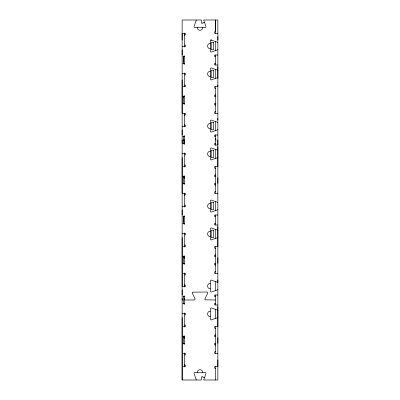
<?xml version="1.0" encoding="UTF-8"?>
<svg xmlns="http://www.w3.org/2000/svg" width="400" height="400" viewBox="0 0 400 400"><rect width="100%" height="100%" fill="white"/><g stroke="black" fill="none" stroke-linecap="round" stroke-linejoin="round"><path stroke-width="0.6" d="M204.665 377.6L203.065 377.6L203.065 376.8L201.465 376.8L201.465 380L182.135 380L182.135 317.64M182.135 298.3L182.135 300L183.035 300M182.135 295L182.135 289.785M182.135 237.64L182.135 286.665L185.335 286.665L185.335 285.065L184.535 285.065M182.135 215L182.135 209.785M182.135 157.64L182.135 193.335L185.335 193.335L185.335 194.935L184.535 194.935M182.135 143.335L182.135 139.835M182.135 135L182.135 129.785M182.135 80L182.135 113.335L185.335 113.335L185.335 114.935L184.535 114.935M182.135 55L182.135 49.785M182.135 40L182.135 33.335L185.335 33.335L185.335 34.935L184.535 34.935M183.335 337.78L183.335 336.665A0.6 0.6 0 0 1 183.935 336.065A0.6 0.6 0 0 1 184.535 336.665L184.535 338.335M183.335 257.78L183.335 256.665A0.6 0.6 0 0 1 183.935 256.065A0.6 0.6 0 0 1 184.535 256.665L184.535 258.335M183.335 222.22L183.335 216.665A0.6 0.6 0 0 1 183.935 216.065A0.6 0.6 0 0 1 184.535 216.665L182.935 216.665M183.335 177.78L183.335 176.665A0.6 0.6 0 0 1 183.935 176.065A0.6 0.6 0 0 1 184.535 176.665L184.535 178.335M183.335 140.555L183.335 140L184.535 140L184.535 140.835M183.335 97.78L183.335 96.665A0.6 0.6 0 0 1 183.935 96.065A0.6 0.6 0 0 1 184.535 96.665L182.935 96.665M183.335 62.22L183.335 56.665A0.6 0.6 0 0 1 183.935 56.065A0.6 0.6 0 0 1 184.535 56.665L182.935 56.665M184.535 366.665L184.535 352.935M184.535 298.335L184.535 300L194.56 299.98L195.18 299.07L192.155 292.93L192.46 292.165L207.055 292L207.665 292.285L207.845 292.93L204.82 299.07L205.125 299.835L215.465 300M184.535 286.665L184.535 272.935M184.535 195.15L184.535 193.335M184.535 142.5L184.535 141.665M184.535 126.7L184.535 124.875M184.535 115.15L184.535 113.335L184.535 127.005M184.535 35.15L184.535 33.335M215.465 138.3L215.465 140L216.265 140M215.465 31.735L215.465 20L215.465 33.335M217.865 360L217.865 366.665L214.665 366.665L214.665 368.265L215.865 368.265M217.865 343.335L217.865 337.78M217.865 306.6L217.865 326.665L214.665 326.665L214.665 328.265L215.865 328.265M217.865 280L217.865 282.36A0.8 0.8 0 0 1 217.64 282.325L211.2 280.075A0.8 0.8 0 0 0 210.42 280.695L210.42 291.45A0.8 0.8 0 0 0 211.2 292.075L217.64 289.82A0.8 0.8 0 0 1 217.865 289.785M217.865 263.335L217.865 257.78M217.865 226.6L217.865 246.665L214.665 246.665L214.665 248.265L215.865 248.265M217.865 183.335L217.865 177.78M217.865 146.6L217.865 166.665L214.665 166.665L214.665 168.265L215.865 168.265M217.865 140L217.865 145L214.665 145L214.665 143.4L215.465 143.4M217.865 120L217.865 118.335M217.865 85L217.865 86.665L214.665 86.665L214.665 88.265L215.865 88.265M217.865 78.4L217.865 66.6M217.865 40L217.865 36.665M204.665 22.4L203.065 22.4L203.065 23.2L201.465 23.2L201.465 20L182.135 20L182.135 380M215.865 31.735L214.665 31.735L214.665 33.335L217.865 33.335M210.515 40L211.755 40M184.535 45.065L185.335 45.065L185.335 46.665L182.135 46.665M217.865 55L214.665 55L214.665 56.6L215.465 56.6M182.735 63.335L184.535 63.335A0.6 0.6 0 0 1 183.935 63.935A0.6 0.6 0 0 1 183.335 63.335L183.335 56.665M215.465 63.4L214.665 63.4L214.665 65L217.865 65M182.135 73.335L185.335 73.335L185.335 74.935L184.535 74.935M184.535 85.065L185.335 85.065L185.335 86.665L182.135 86.665M215.865 95.065L214.665 95.065L214.665 96.665L215.945 96.665M183.035 103.335L184.535 103.335A0.6 0.6 0 0 1 183.935 103.935A0.6 0.6 0 0 1 183.335 103.335L183.335 96.665M215.865 103.335L214.665 103.335L214.665 104.935L215.865 104.935M215.865 111.735L214.665 111.735L214.665 113.335L217.865 113.335M215.465 121.6L215.865 121.6M184.535 125.065L185.335 125.065L185.335 126.665L182.135 126.665M217.865 135L214.665 135L214.665 136.6L215.465 136.6M182.735 136.665L184.535 136.665A0.6 0.6 0 0 0 183.935 136.065A0.6 0.6 0 0 0 183.335 136.665L183.335 143.335A0.6 0.6 0 0 0 183.935 143.935A0.6 0.6 0 0 0 184.535 143.335L182.735 143.335M182.135 153.335L185.335 153.335L185.335 154.935L184.535 154.935M215.465 158.4L215.865 158.4M184.535 165.065L185.335 165.065L185.335 166.665L182.135 166.665M215.865 175.065L214.665 175.065L214.665 176.665L215.945 176.665M182.935 176.665L184.535 176.665M183.035 183.335L184.535 183.335A0.6 0.6 0 0 1 183.935 183.935A0.6 0.6 0 0 1 183.335 183.335L183.335 176.665M215.865 183.335L214.665 183.335L214.665 184.935L215.865 184.935M215.865 191.735L214.665 191.735L214.665 193.335L217.865 193.335M184.535 205.065L185.335 205.065L185.335 206.665L182.135 206.665M217.865 215L214.665 215L214.665 216.6L215.465 216.6M182.735 223.335L184.535 223.335A0.6 0.6 0 0 1 183.935 223.935A0.6 0.6 0 0 1 183.335 223.335L183.335 216.665M215.465 223.4L214.665 223.4L214.665 225L217.865 225M182.135 233.335L185.335 233.335L185.335 234.935L184.535 234.935M184.535 245.065L185.335 245.065L185.335 246.665L182.135 246.665M215.865 255.065L214.665 255.065L214.665 256.665L215.865 256.665M182.935 256.665L184.535 256.665M183.035 263.335L184.535 263.335A0.6 0.6 0 0 1 183.935 263.935A0.6 0.6 0 0 1 183.335 263.335L183.335 256.665M215.865 263.335L214.665 263.335L214.665 264.935L215.865 264.935M215.865 271.735L214.665 271.735L214.665 273.335L217.865 273.335M182.135 273.335L185.335 273.335L185.335 274.935L184.535 274.935M217.865 295L214.665 295L214.665 296.6L215.465 296.6M182.935 296.665L184.535 296.665A0.6 0.6 0 0 0 183.935 296.065A0.6 0.6 0 0 0 183.335 296.665L183.335 303.335A0.6 0.6 0 0 0 183.935 303.935A0.6 0.6 0 0 0 184.535 303.335L182.735 303.335M215.465 303.4L214.665 303.4L214.665 305L217.865 305M182.135 313.335L185.335 313.335L185.335 314.935L184.535 314.935M184.535 325.065L185.335 325.065L185.335 326.665L182.135 326.665M215.865 335.065L214.665 335.065L214.665 336.665L215.865 336.665M182.935 336.665L184.535 336.665M183.035 343.335L184.535 343.335A0.6 0.6 0 0 1 183.935 343.935A0.6 0.6 0 0 1 183.335 343.335L183.335 336.665M215.865 343.335L214.665 343.335L214.665 344.935L215.865 344.935M215.865 351.735L214.665 351.735L214.665 353.335L217.865 353.335M182.135 353.335L185.335 353.335L185.335 354.935L184.535 354.935M184.535 365.065L185.335 365.065L185.335 366.665L182.135 366.665M215.465 41.22L215.465 50.965M215.465 55L215.465 65M215.465 69.035L215.465 78.78M215.465 86.665L215.465 113.335M215.465 121.22L215.465 130.965M215.465 134.775L215.465 145.4M215.465 149.035L215.465 158.78M215.465 166.665L215.465 193.335M215.465 201.22L215.465 210.965M215.465 215L215.465 225M215.465 229.035L215.465 238.78M215.465 246.665L215.465 273.335M215.465 281.22L215.465 290.965M215.465 295L215.465 305M215.465 309.035L215.465 318.78M215.465 326.665L215.465 353.335M215.465 366.665L215.465 380M184.535 32.935L184.535 47.075M184.535 55.865L184.535 64.4M184.535 72.935L184.535 86.665M184.535 95.6L184.535 104.4M184.535 135.6L184.535 144.4M184.535 152.865L184.535 167.065M184.535 175.865L184.535 184.4M184.535 192.935L184.535 207.115M184.535 215.865L184.535 224.4M184.535 232.885L184.535 247.065M184.535 255.865L184.535 264.4M184.535 284.875L184.535 287.115M184.535 295.865L184.535 304.4M184.535 312.885L184.535 327.065M184.535 335.865L184.535 344.4M184.535 364.85L184.535 367.065M215.465 336.665A0.6 0.6 0 0 1 215.845 336.11M215.845 343.89A0.6 0.6 0 0 1 215.465 343.335M215.465 256.665A0.6 0.6 0 0 1 215.845 256.11M215.845 263.89A0.6 0.6 0 0 1 215.465 263.335M215.465 96.665A0.6 0.6 0 0 1 215.845 96.11M215.845 103.89A0.6 0.6 0 0 1 215.465 103.335M215.465 176.665A0.6 0.6 0 0 1 215.845 176.11M215.845 183.89A0.6 0.6 0 0 1 215.465 183.335M210.4 288.875A2.8 2.8 0 0 1 207.6 286.075A2.8 2.8 0 0 1 210.4 283.275M217.865 157.64A0.8 0.8 0 0 0 217.64 157.675L211.2 159.925A0.8 0.8 0 0 1 210.4 159.125L210.4 148.725A0.8 0.8 0 0 1 211.2 147.925L217.64 150.18A0.8 0.8 0 0 0 217.865 150.215M210.4 156.725A2.8 2.8 0 0 1 207.6 153.925A2.8 2.8 0 0 1 210.4 151.125M217.865 129.785A0.8 0.8 0 0 0 217.64 129.82L211.2 132.075A0.8 0.8 0 0 1 210.4 131.275L210.4 120.875A0.8 0.8 0 0 1 211.2 120.075L217.64 122.325A0.8 0.8 0 0 0 217.865 122.36M210.4 128.875A2.8 2.8 0 0 1 207.6 126.075A2.8 2.8 0 0 1 210.4 123.275M202.8 27.465A2.8 2.8 0 0 1 200 30.265A2.8 2.8 0 0 1 197.2 27.465M196.285 20A0.8 0.8 0 0 1 196.255 20.23L194 26.665A0.8 0.8 0 0 0 194.8 27.465L205.2 27.465A0.8 0.8 0 0 0 206 26.665L203.745 20.23A0.8 0.8 0 0 1 203.715 20L217.865 20L217.865 380L203.715 380A0.8 0.8 0 0 1 203.745 379.77L206 373.335A0.8 0.8 0 0 0 205.2 372.535L194.8 372.535A0.8 0.8 0 0 0 194 373.335L196.255 379.77A0.8 0.8 0 0 1 196.285 380M217.865 77.64A0.8 0.8 0 0 0 217.64 77.675L211.2 79.925A0.8 0.8 0 0 1 210.4 79.125L210.4 68.725A0.8 0.8 0 0 1 211.2 67.925L217.64 70.18A0.8 0.8 0 0 0 217.865 70.215M210.4 76.725A2.8 2.8 0 0 1 207.6 73.925A2.8 2.8 0 0 1 210.4 71.125M217.865 49.785A0.8 0.8 0 0 0 217.64 49.82L211.2 52.075A0.8 0.8 0 0 1 210.4 51.275L210.4 40.875A0.8 0.8 0 0 1 211.2 40.075L217.64 42.325A0.8 0.8 0 0 0 217.865 42.36M210.4 48.875A2.8 2.8 0 0 1 207.6 46.075A2.8 2.8 0 0 1 210.4 43.275M217.865 237.64A0.8 0.8 0 0 0 217.64 237.675L211.2 239.925A0.8 0.8 0 0 1 210.4 239.125L210.4 228.725A0.8 0.8 0 0 1 211.2 227.925L217.64 230.18A0.8 0.8 0 0 0 217.865 230.215M210.4 236.725A2.8 2.8 0 0 1 207.6 233.925A2.8 2.8 0 0 1 210.4 231.125M217.865 209.785A0.8 0.8 0 0 0 217.64 209.82L211.2 212.075A0.8 0.8 0 0 1 210.4 211.275L210.4 200.875A0.8 0.8 0 0 1 211.2 200.075L217.64 202.325A0.8 0.8 0 0 0 217.865 202.36M210.4 208.875A2.8 2.8 0 0 1 207.6 206.075A2.8 2.8 0 0 1 210.4 203.275M217.865 310.215A0.8 0.8 0 0 1 217.64 310.18L211.2 307.925A0.8 0.8 0 0 0 210.4 308.725L210.4 319.125A0.8 0.8 0 0 0 211.2 319.925L217.64 317.675A0.8 0.8 0 0 1 217.865 317.64M210.4 316.725A2.8 2.8 0 0 1 207.6 313.925A2.8 2.8 0 0 1 210.4 311.125M197.2 372.535A2.8 2.8 0 0 1 200 369.735A2.8 2.8 0 0 1 202.8 372.535M213.6 42.36L211.2 42.36L211.2 49.785L213.6 49.785L213.6 42.36M213.6 70.215L211.2 70.215L211.2 77.64L213.6 77.64L213.6 70.215M213.6 122.36L211.2 122.36L211.2 129.785L213.6 129.785L213.6 122.36M213.6 150.215L211.2 150.215L211.2 157.64L213.6 157.64L213.6 150.215M213.6 202.36L211.2 202.36L211.2 209.785L213.6 209.785L213.6 202.36M213.6 230.215L211.2 230.215L211.2 237.64L213.6 237.64L213.6 230.215"/></g></svg>
